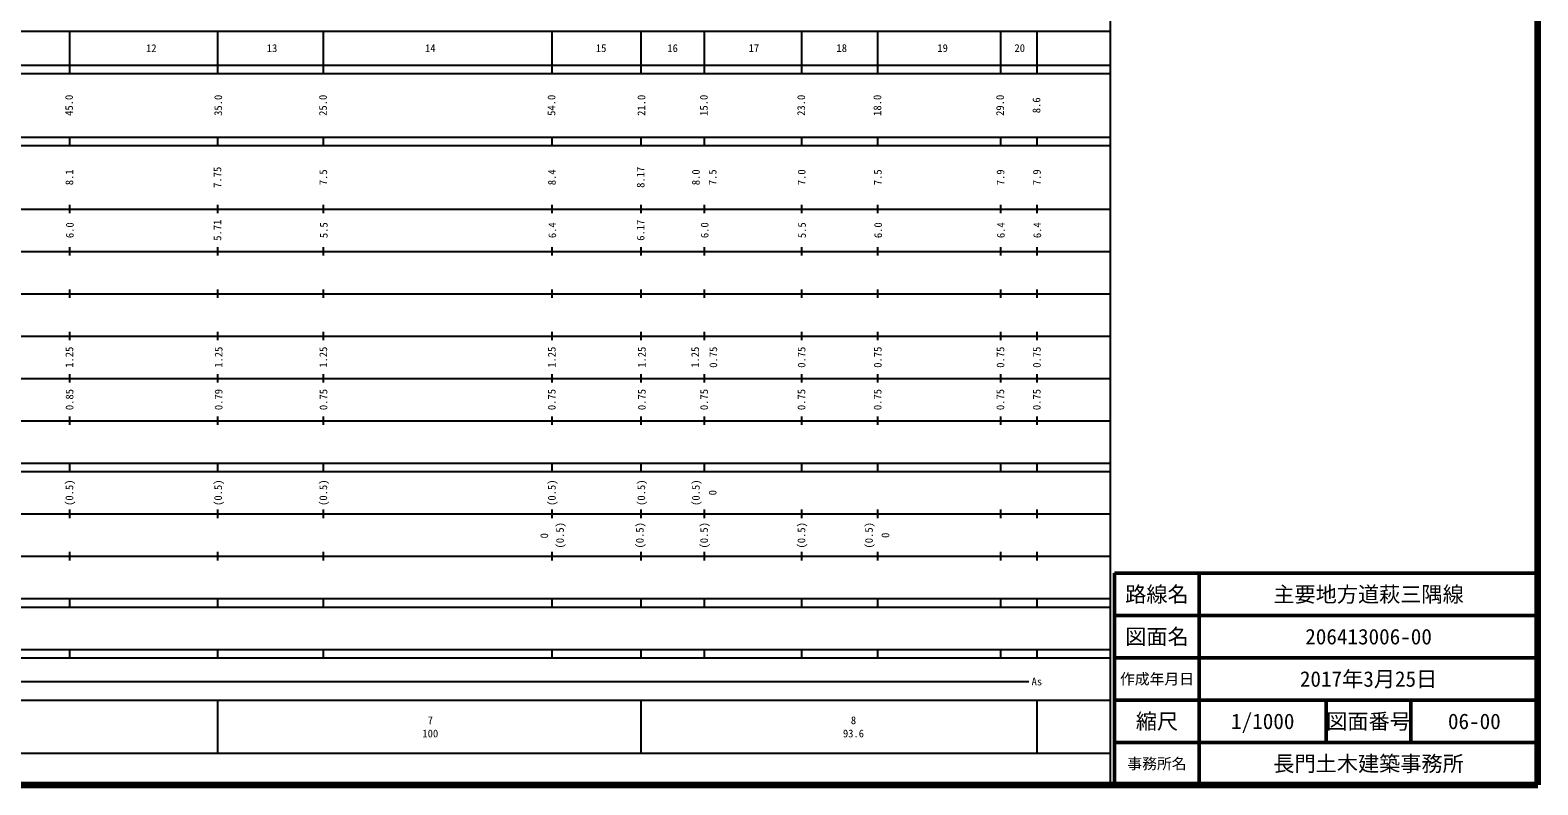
# Model space of a CAD drawing. Units: millimetres on the paper, enlarged 1000 times. Extents: x 40000 to 680000, y 20000 to 380000.
# Drawn here: x 323737 to 680000, y 20000 to 198249 of the extents above; entities that cross this region are included whole.
import ezdxf
from ezdxf.enums import TextEntityAlignment as Align

# ---------------------------------------------------------------- set-up
doc = ezdxf.new("R2010")
doc.units = ezdxf.units.MM
doc.header["$LTSCALE"] = 1000
for name, color, linetype, lineweight in [('M-TTL', 2, 'Continuous', 140), ('M-TTL-BAND', 7, 'Continuous', 25), ('M-TTL-FRAM', 2, 'Continuous', 50), ('M-TTL-LINE', 7, 'Continuous', 50), ('M-TTL-TXT', 7, 'Continuous', 13)]:
    doc.layers.add(name, color=color, linetype=linetype, lineweight=lineweight)
doc.styles.add('ＭＳ ゴシック', font='')
doc.styles.get('ＭＳ ゴシック').set_extended_font_data('MS Gothic')

msp = doc.modelspace()

# ---------------------------------------------------------------- linework, layer by layer
at = {"layer": 'M-TTL'}
for p, q in [((680000, 20000), (680000, 380000)), ((40000, 20000), (680000, 20000))]:
    msp.add_line(p, q, dxfattribs=at)
at = {"layer": 'M-TTL-BAND'}
for p, q in [((579000, 20000), (579000, 370000)), ((68000, 198000), (579000, 198000)), ((333000, 198000), (333000, 188000)), ((368000, 198000), (368000, 188000)), ((393000, 198000), (393000, 188000)), ((447000, 198000), (447000, 188000)), ((468000, 198000), (468000, 188000)), ((483000, 198000), (483000, 188000)), ((506000, 198000), (506000, 188000)), ((524000, 198000), (524000, 188000)), ((553000, 198000), (553000, 188000)), ((561600, 198000), (561600, 188000)), ((40000, 190000), (579000, 190000)), ((40000, 188000), (579000, 188000)), ((40000, 173000), (579000, 173000)), ((333000, 173000), (333000, 171000)), ((368000, 173000), (368000, 171000)), ((393000, 173000), (393000, 171000)), ((447000, 173000), (447000, 171000)), ((468000, 173000), (468000, 171000)), ((483000, 173000), (483000, 171000)), ((506000, 173000), (506000, 171000)), ((524000, 173000), (524000, 171000)), ((553000, 173000), (553000, 171000)), ((561600, 173000), (561600, 171000)), ((40000, 171000), (579000, 171000)), ((333000, 157000), (333000, 155000)), ((368000, 157000), (368000, 155000)), ((393000, 157000), (393000, 155000)), ((447000, 157000), (447000, 155000)), ((468000, 157000), (468000, 155000)), ((483000, 157000), (483000, 155000)), ((506000, 157000), (506000, 155000)), ((524000, 157000), (524000, 155000)), ((553000, 157000), (553000, 155000)), ((561600, 157000), (561600, 155000)), ((40000, 156000), (579000, 156000)), ((333000, 147000), (333000, 145000)), ((368000, 147000), (368000, 145000)), ((393000, 147000), (393000, 145000)), ((447000, 147000), (447000, 145000)), ((468000, 147000), (468000, 145000)), ((483000, 147000), (483000, 145000)), ((506000, 147000), (506000, 145000)), ((524000, 147000), (524000, 145000)), ((553000, 147000), (553000, 145000)), ((561600, 147000), (561600, 145000)), ((46000, 146000), (579000, 146000)), ((52000, 136000), (579000, 136000)), ((333000, 137000), (333000, 135000)), ((368000, 137000), (368000, 135000)), ((393000, 137000), (393000, 135000)), ((447000, 137000), (447000, 135000)), ((468000, 137000), (468000, 135000)), ((483000, 137000), (483000, 135000)), ((506000, 137000), (506000, 135000)), ((524000, 137000), (524000, 135000)), ((553000, 137000), (553000, 135000)), ((561600, 137000), (561600, 135000)), ((46000, 126000), (579000, 126000)), ((333000, 127000), (333000, 125000)), ((368000, 127000), (368000, 125000)), ((393000, 127000), (393000, 125000)), ((447000, 127000), (447000, 125000)), ((468000, 127000), (468000, 125000)), ((483000, 127000), (483000, 125000)), ((506000, 127000), (506000, 125000)), ((524000, 127000), (524000, 125000)), ((553000, 127000), (553000, 125000)), ((561600, 127000), (561600, 125000)), ((52000, 116000), (579000, 116000)), ((333000, 117000), (333000, 115000)), ((368000, 117000), (368000, 115000)), ((393000, 117000), (393000, 115000)), ((447000, 117000), (447000, 115000)), ((468000, 117000), (468000, 115000)), ((483000, 117000), (483000, 115000)), ((506000, 117000), (506000, 115000)), ((524000, 117000), (524000, 115000)), ((553000, 117000), (553000, 115000)), ((561600, 117000), (561600, 115000)), ((333000, 107000), (333000, 105000)), ((368000, 107000), (368000, 105000)), ((393000, 107000), (393000, 105000)), ((447000, 107000), (447000, 105000)), ((468000, 107000), (468000, 105000)), ((483000, 107000), (483000, 105000)), ((506000, 107000), (506000, 105000)), ((524000, 107000), (524000, 105000)), ((553000, 107000), (553000, 105000)), ((561600, 107000), (561600, 105000)), ((46000, 106000), (579000, 106000)), ((40000, 96000), (579000, 96000)), ((40000, 94000), (579000, 94000)), ((333000, 96000), (333000, 94000)), ((368000, 96000), (368000, 94000)), ((393000, 96000), (393000, 94000)), ((447000, 96000), (447000, 94000)), ((468000, 96000), (468000, 94000)), ((483000, 96000), (483000, 94000)), ((506000, 96000), (506000, 94000)), ((524000, 96000), (524000, 94000)), ((553000, 96000), (553000, 94000)), ((561600, 96000), (561600, 94000)), ((49000, 84000), (579000, 84000)), ((333000, 85000), (333000, 83000)), ((368000, 85000), (368000, 83000)), ((393000, 85000), (393000, 83000)), ((447000, 85000), (447000, 83000)), ((468000, 85000), (468000, 83000)), ((483000, 85000), (483000, 83000)), ((506000, 85000), (506000, 83000)), ((524000, 85000), (524000, 83000)), ((553000, 85000), (553000, 83000)), ((561600, 85000), (561600, 83000)), ((333000, 75000), (333000, 73000)), ((368000, 75000), (368000, 73000)), ((393000, 75000), (393000, 73000)), ((447000, 75000), (447000, 73000)), ((468000, 75000), (468000, 73000)), ((483000, 75000), (483000, 73000)), ((506000, 75000), (506000, 73000)), ((524000, 75000), (524000, 73000)), ((553000, 75000), (553000, 73000)), ((561600, 75000), (561600, 73000)), ((40000, 74000), (579000, 74000)), ((40000, 64000), (579000, 64000)), ((40000, 62000), (579000, 62000)), ((333000, 64000), (333000, 62000)), ((368000, 64000), (368000, 62000)), ((393000, 64000), (393000, 62000)), ((447000, 64000), (447000, 62000)), ((468000, 64000), (468000, 62000)), ((483000, 64000), (483000, 62000)), ((506000, 64000), (506000, 62000)), ((524000, 64000), (524000, 62000)), ((553000, 64000), (553000, 62000)), ((561600, 64000), (561600, 62000)), ((40000, 52000), (579000, 52000)), ((40000, 50000), (579000, 50000)), ((333000, 52000), (333000, 50000)), ((368000, 52000), (368000, 50000)), ((393000, 52000), (393000, 50000)), ((447000, 52000), (447000, 50000)), ((468000, 52000), (468000, 50000)), ((483000, 52000), (483000, 50000)), ((506000, 52000), (506000, 50000)), ((524000, 52000), (524000, 50000)), ((553000, 52000), (553000, 50000)), ((561600, 52000), (561600, 50000)), ((211776, 44406), (559723, 44406)), ((40000, 40000), (579000, 40000)), ((368000, 40000), (368000, 27500)), ((468000, 40000), (468000, 27500)), ((561600, 40000), (561600, 27500)), ((68000, 27500), (579000, 27500))]:
    msp.add_line(p, q, dxfattribs=at)
at = {"layer": 'M-TTL-FRAM'}
for p, q in [((680000, 70000), (580000, 70000)), ((580000, 70000), (580000, 20000))]:
    msp.add_line(p, q, dxfattribs=at)
at = {"layer": 'M-TTL-LINE'}
for p, q in [((600000, 70000), (600000, 20000)), ((680000, 60000), (580000, 60000)), ((680000, 50000), (580000, 50000)), ((680000, 40000), (580000, 40000)), ((630000, 40000), (630000, 30000)), ((650000, 40000), (650000, 30000)), ((680000, 30000), (580000, 30000))]:
    msp.add_line(p, q, dxfattribs=at)

# ---------------------------------------------------------------- texts
at = {"layer": 'M-TTL-BAND', "style": 'ＭＳ ゴシック'}
for s, p in [('12', (352352, 194000)), ('13', (380891, 194000)), ('14', (418293, 194000)), ('15', (458654, 194000)), ('16', (475547, 194000)), ('17', (494758, 194023)), ('18', (515511, 194023)), ('19', (539346, 194023)), ('20', (557573, 194023)), ('As', (561616, 44406)), ('7', (418288, 35238)), ('8', (518288, 35238)), ('100', (418288, 32131)), ('93.6', (518288, 32131))]:
    msp.add_text(s, height=1833, dxfattribs=at).set_placement(p, align=Align.MIDDLE_CENTER)
for s, p in [('45.0', (332922, 180500)), ('35.0', (368170, 180500)), ('25.0', (392922, 180500)), ('54.0', (446922, 180500)), ('21.0', (468170, 180500)), ('15.0', (482922, 180500)), ('23.0', (505922, 180500)), ('18.0', (523922, 180500)), ('29.0', (552922, 180500)), ('8.6', (561522, 180500)), ('8.1', (332998, 163500)), ('7.75', (367983, 163500)), ('7.5', (392998, 163500)), ('8.4', (447021, 163500)), ('8.17', (467983, 163500)), ('8.0', (481035, 163500)), ('7.5', (484998, 163500)), ('7.0', (506028, 163500)), ('7.5', (524028, 163500)), ('7.9', (553028, 163500)), ('7.9', (561628, 163500)), ('5.71', (367983, 151000)), ('6.17', (467983, 151000)), ('6.0', (333110, 151000)), ('5.5', (393110, 151000)), ('6.4', (447110, 151000)), ('6.0', (483110, 151000)), ('5.5', (506110, 151000)), ('6.0', (524110, 151000)), ('6.4', (553110, 151000)), ('6.4', (561710, 151000)), ('1.25', (332995, 121000)), ('1.25', (368264, 121000)), ('1.25', (392995, 121000)), ('1.25', (446995, 121000)), ('1.25', (468264, 121000)), ('1.25', (480874, 121000)), ('0.75', (485159, 121000)), ('0.75', (506014, 121000)), ('0.75', (524014, 121000)), ('0.75', (553014, 121000)), ('0.75', (561614, 121000)), ('0.85', (333038, 111000)), ('0.79', (368264, 111000)), ('0.75', (393038, 111000)), ('0.75', (446981, 111000)), ('0.75', (468264, 111000)), ('0.75', (482981, 111000)), ('0.75', (505981, 111000)), ('0.75', (523981, 111000)), ('0.75', (552981, 111000)), ('0.75', (561581, 111000)), ('(0.5)', (333001, 89000)), ('(0.5)', (368144, 89000)), ('(0.5)', (393001, 89000)), ('(0.5)', (447001, 89000)), ('(0.5)', (468144, 89000)), ('(0.5)', (481035, 89000)), ('0', (484998, 89000)), ('0', (445214, 78831)), ('(0.5)', (448934, 78939)), ('(0.5)', (467784, 78939)), ('(0.5)', (482976, 78939)), ('(0.5)', (505976, 78939)), ('(0.5)', (521939, 78939)), ('0', (525821, 78939))]:
    msp.add_text(s, height=1833, rotation=90, dxfattribs=at).set_placement(p, align=Align.MIDDLE_CENTER)
at = {"layer": 'M-TTL-TXT', "style": 'ＭＳ ゴシック'}
for s, height, p in [('路線名', 3666, (590000, 65000)), ('主要地方道萩三隅線', 3666, (640000, 65000)), ('図面名', 3666, (590000, 55000)), ('206413006-00', 3666, (640000, 55000)), ('作成年月日', 2566, (590000, 45000)), ('2017年3月25日', 3666, (640000, 45000)), ('縮尺', 3666, (590000, 35000)), ('1/1000', 3666, (615000, 35000)), ('図面番号', 3666, (640000, 35000)), ('06-00', 3666, (665000, 35000)), ('事務所名', 2566, (590000, 25000)), ('長門土木建築事務所', 3666, (640000, 25000))]:
    msp.add_text(s, height=height, dxfattribs=at).set_placement(p, align=Align.MIDDLE_CENTER)

doc.saveas('drawing.dxf')
